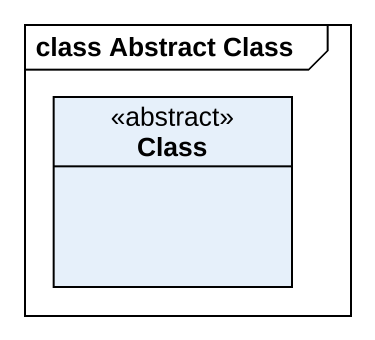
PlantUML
@startuml
mainframe class Abstract Class
hide circle
hide empty members
class "Class" as Class_ <<abstract>>
@enduml
